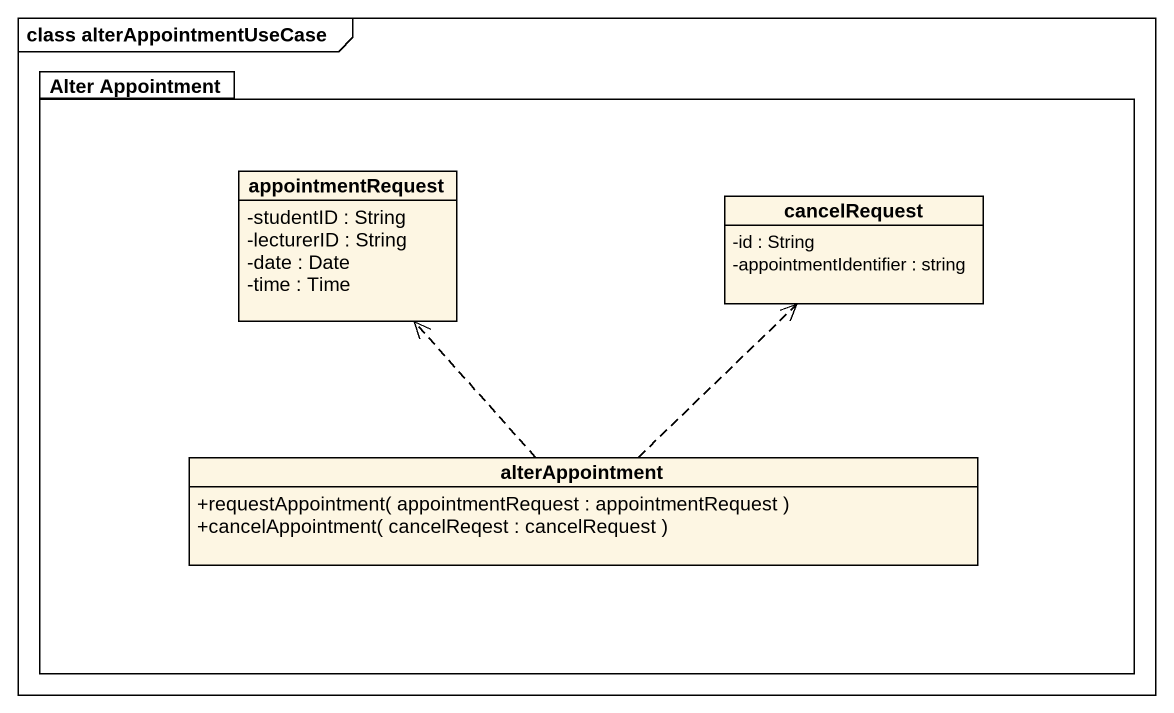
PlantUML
@startuml
mainframe class alterAppointmentUseCase
hide circle
hide empty members
skinparam classAttributeIconSize 0
package "Alter Appointment" as Alter_Appointment {
  class appointmentRequest {
    -studentID : String
    -lecturerID : String
    -date : Date
    -time : Time
  }
  class cancelRequest {
    -id : String
    -appointmentIdentifier : string
  }
  class alterAppointment {
    +requestAppointment( appointmentRequest : appointmentRequest )
    +cancelAppointment( cancelReqest : cancelRequest )
  }
}
alterAppointment .up.> appointmentRequest
alterAppointment .up.> cancelRequest
@enduml
